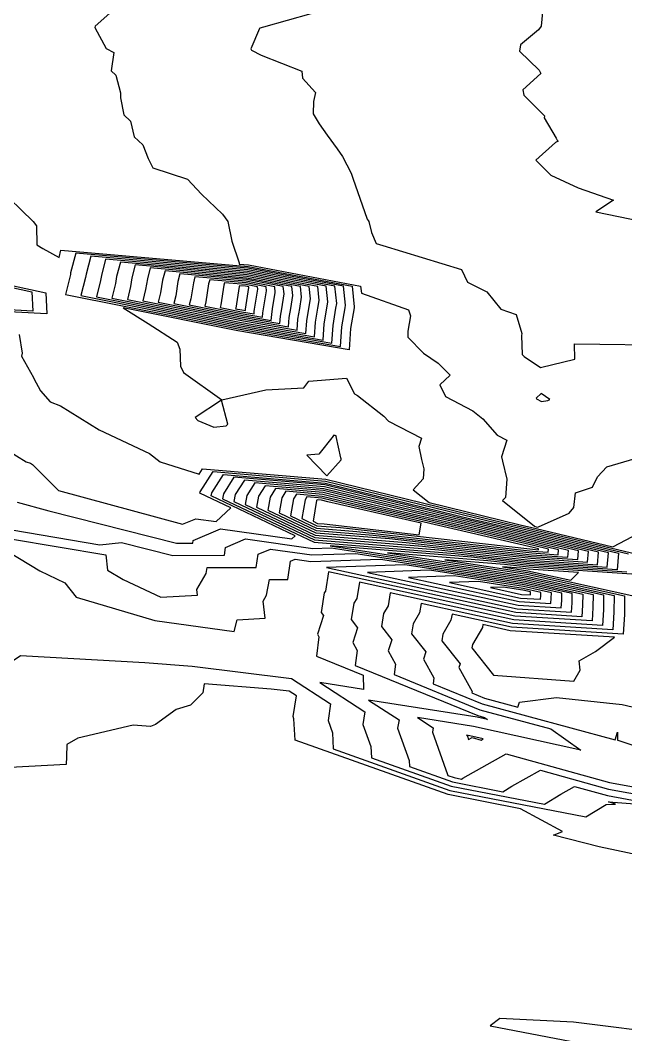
# Model space of a CAD drawing. Header units: metres. Extents: x 706349 to 713144, y 2649082 to 2655455.
# Drawn here: x 711905.5 to 711981.5, y 2651778.8 to 2651906.3 of the extents above; entities that cross this region are included whole.
import ezdxf

# ---------------------------------------------------------------- set-up
doc = ezdxf.new("R2010")
doc.units = ezdxf.units.M
doc.layers.add('C-TOPO-MAJR', color=9, linetype='Continuous')
doc.layers.add('C-TOPO-MINR', color=8, linetype='Continuous')

msp = doc.modelspace()

# ---------------------------------------------------------------- linework, layer by layer
at = {"layer": 'C-TOPO-MAJR', "color": 9, "linetype": 'Continuous', "lineweight": -3, "flags": 128}
for points, elevation in [([(711917.45, 2651907.9), (711914.87, 2651905.57), (711914.81, 2651905.42), (711916.26, 2651902.77), (711917.21, 2651902.27), (711916.87, 2651899.97), (711917.48, 2651899.42), (711918.06, 2651897.2), (711918.04, 2651896.56), (711918.48, 2651894.44), (711919.31, 2651893.63), (711919.78, 2651891.68), (711920.84, 2651890.66), (711921.52, 2651888.96), (711922.09, 2651887.76), (711926.47, 2651886.35), (711928.23, 2651884.46), (711930.86, 2651881.93), (711931.52, 2651881.03), (711932.02, 2651878.56), (711932.95, 2651875.82), (711932.94, 2651875.67), (711934.13, 2651875.57), (711948.23, 2651872.91), (711948.33, 2651872.01), (711954.26, 2651869.92), (711954.48, 2651869.16), (711954.15, 2651867.23), (711954.17, 2651866.48), (711956.12, 2651864.47), (711957.99, 2651863.22), (711959.48, 2651861.7), (711958.16, 2651860.49), (711958.9, 2651859.04), (711962.32, 2651857.21), (711963.57, 2651856.24), (711965.39, 2651854.15), (711966.61, 2651853.53), (711965.93, 2651851.44), (711966.04, 2651850.9), (711966.59, 2651848.64), (711966.43, 2651846.35), (711966.06, 2651845.94), (711970.09, 2651842.72), (711970.3, 2651842.66), (711970.34, 2651842.66), (711970.51, 2651842.61), (711970.57, 2651842.64), (711974.43, 2651844.38), (711975.02, 2651845.07), (711975.23, 2651846.94), (711977.36, 2651847.62), (711977.98, 2651848.92), (711979.15, 2651850.19), (711985.58, 2651852.08)], -20), ([(711904.39, 2651842.27), (711915.43, 2651840.4), (711918.17, 2651840.67), (711924.61, 2651839.04), (711931.1, 2651839.08), (711931.25, 2651840.05), (711933.75, 2651841.12), (711942.23, 2651839.93), (711944.53, 2651840.01), (711969.01, 2651836.24), (711978.76, 2651834.08), (711978.75, 2651832.21), (711978.63, 2651830.26), (711967.46, 2651830.96), (711951.95, 2651834.35), (711951.68, 2651832.73), (711951.1, 2651831.74), (711950.84, 2651830.1), (711952.14, 2651828.46), (711951.68, 2651827.06), (711952.61, 2651825.39), (711952.45, 2651824.07), (711963.22, 2651819.66), (711972.13, 2651817.26), (711975.9, 2651814.58), (711962.42, 2651817.55), (711955.38, 2651818.66), (711957.35, 2651817.37), (711957.26, 2651816.83), (711959.16, 2651811.51), (711959.17, 2651811.4), (711959.97, 2651811.12), (711960.9, 2651810.94), (711961.07, 2651811.04), (711966.53, 2651814.11), (711979.52, 2651810.51), (711994.97, 2651807.7)], -10)]:
    msp.add_lwpolyline(points, dxfattribs=dict(at, elevation=elevation))
at = {"layer": 'C-TOPO-MAJR', "color": 9, "linetype": 'Continuous', "lineweight": -3, "elevation": -10, "flags": 128}
for points in [[(711933.99, 2651874.54), (711918.04, 2651875.93), (711917.56, 2651874.11), (711917.42, 2651873.22), (711916.96, 2651871.38), (711932.96, 2651868.17), (711942.44, 2651866.54), (711942.56, 2651868.36), (711942.86, 2651870.12), (711943.02, 2651871.11), (711942.83, 2651872.87), (711933.99, 2651874.54)], [(711930.87, 2651846.18), (711942.37, 2651840.72), (711960.11, 2651839.3), (711969.5, 2651838.23), (711979.22, 2651837.58), (711979.37, 2651839.39), (711970.16, 2651841.57), (711960.22, 2651843.88), (711943.72, 2651847.91), (711932.3, 2651848.89), (711930.99, 2651846.81), (711930.87, 2651846.18)]]:
    msp.add_lwpolyline(points, close=True, dxfattribs=at)
at = {"layer": 'C-TOPO-MAJR', "color": 9, "linetype": 'Continuous', "lineweight": -3, "flags": 128}
for points in [[(711933.85, 2651873.51), (711927.39, 2651874.07), (711927.2, 2651873.33), (711926.87, 2651871.31), (711926.69, 2651870.56), (711933.16, 2651869.26), (711937, 2651868.6), (711937.05, 2651869.34), (711937.17, 2651870.05), (711937.5, 2651872.12), (711937.43, 2651872.83), (711933.85, 2651873.51)], [(711937.98, 2651844.41), (711942.63, 2651842.2), (711949.81, 2651841.62), (711969.76, 2651839.36), (711973.04, 2651839.14), (711973.09, 2651839.75), (711969.98, 2651840.49), (711950.15, 2651845.09), (711943.46, 2651846.72), (711938.84, 2651847.12), (711938.31, 2651846.28), (711937.98, 2651844.41)], [(711968.71, 2651835.13), (711959.98, 2651836.47), (711954.25, 2651836.28), (711968.16, 2651833.24), (711972.15, 2651832.99), (711972.19, 2651833.69), (711972.2, 2651834.36), (711968.71, 2651835.13)]]:
    msp.add_lwpolyline(points, close=True, dxfattribs=at)
msp.add_lwpolyline([(711987.68, 2651778.81), (711974.99, 2651780.38), (711965.72, 2651780.86), (711964.52, 2651779.91), (711974.78, 2651777.95)], dxfattribs=at)
at = {"layer": 'C-TOPO-MINR', "color": 8, "linetype": 'Continuous', "lineweight": -3, "flags": 128}
for points, elevation in [([(711971.12, 2651907.79), (711970.9, 2651905.58), (711970.57, 2651905.11), (711968.3, 2651903.22), (711968.21, 2651902.43), (711970.68, 2651900.05), (711970.86, 2651899.63), (711968.62, 2651897.57), (711968.74, 2651896.91), (711971.33, 2651894.29), (711971.28, 2651894.05), (711972.8, 2651891.52), (711972.96, 2651891.16), (711973.05, 2651891.11), (711972.72, 2651890.95), (711970.25, 2651888.75), (711970.54, 2651888.46), (711972.14, 2651886.87), (711975.56, 2651885.25), (711979.99, 2651883.73), (711977.8, 2651882.26), (711990.8, 2651879.55)], -24), ([(711941.95, 2651907.14), (711936, 2651905.47), (711935.56, 2651905.32), (711935.51, 2651905.27), (711934.43, 2651902.73), (711934.52, 2651902.56), (711935.73, 2651901.93), (711940.82, 2651899.91), (711940.9, 2651899.05), (711942.54, 2651897.25), (711942.32, 2651896.12), (711942.27, 2651894.58), (711943.02, 2651893.29), (711944.03, 2651891.89), (711945.28, 2651890.17), (711945.95, 2651889.18), (711947.04, 2651887.11), (711947.23, 2651886.47), (711949.06, 2651881.32), (711949.18, 2651881.16), (711949.27, 2651881.03), (711949.6, 2651879.63), (711950.18, 2651878.28), (711951, 2651878.03), (711960.89, 2651875.01), (711961.65, 2651873.42), (711964.07, 2651872.17), (711965.85, 2651870.02), (711967.77, 2651869.34), (711968.47, 2651866.94), (711968.43, 2651866.68), (711968.51, 2651864.31), (711968.77, 2651864.04), (711970.84, 2651862.66), (711975.16, 2651863.71), (711975.09, 2651865.64), (711987.81, 2651865.49)], -22), ([(711902.55, 2651885.38), (711907.05, 2651881.03), (711907.47, 2651880.5), (711907.54, 2651878.08), (711908.3, 2651877.62), (711910.32, 2651876.51), (711910.56, 2651877.42), (711934.1, 2651875.36), (711947.15, 2651872.9), (711947.43, 2651870.3), (711947.41, 2651870.18), (711946.97, 2651867.58), (711946.8, 2651864.9), (711932.8, 2651867.3), (711918.39, 2651870.19), (711921.53, 2651868.19), (711925.16, 2651865.87), (711925.5, 2651865), (711925.59, 2651862.83), (711925.98, 2651862.06), (711930.77, 2651858.63), (711936.32, 2651859.85), (711941.1, 2651860.11), (711941.7, 2651860.96), (711946.46, 2651861.32), (711947.47, 2651859.35), (711947.84, 2651859.15), (711951.16, 2651856.56), (711951.73, 2651855.91), (711955.89, 2651853.78), (711955.55, 2651852.73), (711955.89, 2651851.11), (711956.18, 2651849.92), (711956.09, 2651848.7), (711954.83, 2651847.3), (711956.83, 2651845.71), (711968.29, 2651842.91), (711970.3, 2651842.44), (711979.94, 2651840.15), (711983.17, 2651841.83)], -18), ([(711889.27, 2651876.03), (711906.92, 2651872.19), (711907.03, 2651869.77), (711888.43, 2651870.81)], -14), ([(711889.31, 2651876.27), (711908.65, 2651872.07), (711908.78, 2651869.41), (711901.68, 2651869.81)], -16), ([(711905.31, 2651866.83), (711905.69, 2651864.48), (711905.62, 2651864.08), (711907.11, 2651861.43), (711907.16, 2651861.28), (711907.99, 2651859.75), (711909.2, 2651858.38), (711910.5, 2651857.84), (711915.35, 2651854.82), (711921.68, 2651851.85), (711923.02, 2651850.8), (711927.95, 2651849.28), (711928.37, 2651849.95), (711943.87, 2651848.62), (711966.27, 2651843.15), (711970.27, 2651842.22), (711983.14, 2651839.17)], -16), ([(711900.06, 2651854.6), (711906.19, 2651850.8), (711906.75, 2651850.63), (711906.97, 2651850.47), (711910.26, 2651847.21), (711925.85, 2651842.97), (711927.5, 2651843.67), (711930.05, 2651843.31), (711931.9, 2651845.05), (711928.03, 2651846.89), (711928.06, 2651847.03), (711929.68, 2651849.6), (711943.82, 2651848.39), (711964.26, 2651843.39), (711970.23, 2651842.01), (711981.88, 2651839.25)], -14), ([(711905.07, 2651845.76), (711909.02, 2651844.65), (711925.09, 2651840.6), (711927.12, 2651840.61), (711927.16, 2651840.91), (711930.62, 2651842.4), (711939.6, 2651841.13), (711940.01, 2651841.52), (711929.45, 2651846.53), (711929.52, 2651846.92), (711930.99, 2651849.24), (711943.77, 2651848.15), (711962.24, 2651843.63), (711970.2, 2651841.79), (711980.63, 2651839.32), (711980.46, 2651837.26), (711969.45, 2651838.01), (711962.17, 2651838.83), (711944.4, 2651840.26), (711969.07, 2651836.46), (711980.08, 2651834.03), (711980.06, 2651831.91), (711979.92, 2651829.72), (711967.32, 2651830.5), (711955.83, 2651833.01), (711955.63, 2651831.82), (711954.83, 2651830.44), (711954.63, 2651829.21), (711956.43, 2651826.95), (711956.13, 2651826.02), (711957.42, 2651823.67), (711957.33, 2651822.92), (711963.5, 2651820.39), (711980.22, 2651815.89), (711980.53, 2651816.83), (711980.52, 2651815.83), (711980.67, 2651815.78), (711989.42, 2651812.84)], -12), ([(711904.21, 2651841.15), (711916.2, 2651839.12), (711916.42, 2651837.21), (711918.37, 2651836.02), (711923.11, 2651833.82), (711927.73, 2651834.06), (711927.65, 2651834.76), (711928.81, 2651836.8), (711928.94, 2651837.52), (711935.08, 2651837.55), (711935.34, 2651839.19), (711936.88, 2651839.85), (711942.09, 2651839.11), (711947.62, 2651839.3), (711968.95, 2651836.02), (711977.45, 2651834.14), (711977.43, 2651832.5), (711977.33, 2651830.81), (711967.6, 2651831.42), (711948.07, 2651835.68), (711947.73, 2651833.65), (711947.38, 2651833.04), (711947.05, 2651830.98), (711947.85, 2651829.97), (711947.24, 2651828.11), (711947.79, 2651827.1), (711947.56, 2651825.23), (711962.94, 2651818.92), (711963.8, 2651818.69), (711964.16, 2651818.43), (711962.86, 2651818.72), (711949.23, 2651820.86), (711953.05, 2651818.38), (711952.88, 2651817.32), (711954.33, 2651813.27), (711954.37, 2651812.51), (711959.79, 2651810.58), (711966.11, 2651809.35), (711967.22, 2651810.04), (711970.82, 2651812.06), (711979.39, 2651809.69), (711989.58, 2651807.84)], -8), ([(711903.96, 2651839.49), (711907.9, 2651837.1), (711911.06, 2651835.62), (711912.49, 2651833.79), (711922.35, 2651830.87), (711932.33, 2651829.5), (711932.69, 2651830.97), (711936.23, 2651831.15), (711935.97, 2651833.29), (711936.41, 2651834.05), (711936.76, 2651836.01), (711939.06, 2651836.02), (711939.43, 2651838.32), (711940, 2651838.57), (711941.95, 2651838.3), (711950.71, 2651838.59), (711968.89, 2651835.8), (711976.14, 2651834.19), (711976.12, 2651832.8), (711976.03, 2651831.35), (711967.74, 2651831.87), (711944.18, 2651837.01), (711943.79, 2651834.56), (711943.65, 2651834.34), (711943.26, 2651831.87), (711943.56, 2651831.49), (711942.79, 2651829.15), (711942.98, 2651828.81), (711942.68, 2651826.38), (711948.53, 2651823.98), (711948.59, 2651822.2), (711943.09, 2651823.06), (711948.75, 2651819.38), (711948.51, 2651817.81), (711949.51, 2651815.02), (711949.58, 2651813.62), (711959.61, 2651810.05), (711971.32, 2651807.77), (711973.38, 2651809.04), (711975.12, 2651810.02), (711979.26, 2651808.87), (711984.19, 2651807.97)], -6), ([(711981.7, 2651836.95), (711969.4, 2651837.78), (711964.23, 2651838.37), (711951.61, 2651839.38), (711969.13, 2651836.69), (711981.39, 2651833.97), (711981.37, 2651831.62), (711981.22, 2651829.17), (711967.18, 2651830.05), (711959.71, 2651831.68), (711959.58, 2651830.9), (711958.55, 2651829.14), (711958.42, 2651828.33), (711960.72, 2651825.43), (711960.57, 2651824.97), (711962.24, 2651821.96), (711962.22, 2651821.77), (711963.78, 2651821.13), (711968, 2651819.99), (711968.21, 2651820.62), (711972.85, 2651821.18), (711981.11, 2651820.32), (711992.21, 2651817.71)], -14), ([(711982.93, 2651836.64), (711969.34, 2651837.56), (711966.29, 2651837.9), (711958.82, 2651838.5), (711969.18, 2651836.91), (711982.7, 2651833.92)], -16), ([(711902.51, 2651824.51), (711905.48, 2651826.49), (711921.12, 2651825.6), (711927.04, 2651825.14), (711939.54, 2651823.58), (711944.45, 2651820.38), (711944.13, 2651818.31), (711944.68, 2651816.77), (711944.79, 2651814.73), (711959.42, 2651809.51), (711976.53, 2651806.18), (711979.08, 2651807.76), (711980.25, 2651807.8), (711979.37, 2651808.07), (711998.81, 2651806.63)], -4), ([(711993.25, 2651799.22), (711978.22, 2651802.43), (711972.45, 2651803.89), (711973.6, 2651804.35), (711968.33, 2651807.21), (711959.24, 2651808.98), (711939.99, 2651815.84), (711939.85, 2651818.52), (711939.75, 2651818.8), (711940.15, 2651821.39), (711939.26, 2651821.97), (711936.99, 2651822.25), (711928.58, 2651822.9), (711928.4, 2651821.76), (711926.83, 2651820.23), (711925.05, 2651819.69), (711922.45, 2651817.8), (711921.8, 2651817.55), (711919.62, 2651817.73), (711912.69, 2651816.1), (711911.29, 2651815.3), (711911.25, 2651813.73), (711911.2, 2651812.79), (711901.79, 2651812.27)], -2)]:
    msp.add_lwpolyline(points, dxfattribs=dict(at, elevation=elevation))
for points, elevation in [([(711934.07, 2651875.16), (711912.43, 2651877.05), (711911.78, 2651874.57), (711911.75, 2651874.37), (711911.13, 2651871.87), (711932.84, 2651867.52), (711945.71, 2651865.31), (711945.86, 2651867.78), (711946.27, 2651870.17), (711946.32, 2651870.5), (711946.07, 2651872.89), (711934.07, 2651875.16)], -16), ([(711934.04, 2651874.95), (711914.3, 2651876.68), (711913.71, 2651874.41), (711913.64, 2651873.99), (711913.07, 2651871.71), (711932.88, 2651867.73), (711944.62, 2651865.72), (711944.76, 2651867.97), (711945.13, 2651870.15), (711945.22, 2651870.7), (711944.99, 2651872.89), (711934.04, 2651874.95)], -14), ([(711934.02, 2651874.75), (711916.17, 2651876.31), (711915.64, 2651874.26), (711915.53, 2651873.61), (711915.02, 2651871.54), (711932.92, 2651867.95), (711943.53, 2651866.13), (711943.66, 2651868.17), (711943.99, 2651870.14), (711944.12, 2651870.91), (711943.91, 2651872.88), (711934.02, 2651874.75)], -12), ([(711933.96, 2651874.33), (711919.91, 2651875.56), (711919.49, 2651873.95), (711919.31, 2651872.84), (711918.91, 2651871.21), (711933, 2651868.39), (711941.35, 2651866.96), (711941.46, 2651868.56), (711941.72, 2651870.11), (711941.91, 2651871.31), (711941.75, 2651872.86), (711933.96, 2651874.33)], -8), ([(711933.93, 2651874.13), (711921.78, 2651875.19), (711921.42, 2651873.8), (711921.2, 2651872.46), (711920.85, 2651871.05), (711933.04, 2651868.61), (711940.27, 2651867.37), (711940.35, 2651868.75), (711940.58, 2651870.09), (711940.81, 2651871.51), (711940.67, 2651872.86), (711933.93, 2651874.13)], -6), ([(711933.9, 2651873.92), (711923.65, 2651874.82), (711923.34, 2651873.64), (711923.09, 2651872.07), (711922.8, 2651870.89), (711933.08, 2651868.82), (711939.18, 2651867.78), (711939.25, 2651868.95), (711939.44, 2651870.08), (711939.71, 2651871.72), (711939.59, 2651872.85), (711933.9, 2651873.92)], -4), ([(711933.87, 2651873.72), (711925.52, 2651874.45), (711925.27, 2651873.49), (711924.98, 2651871.69), (711924.74, 2651870.72), (711933.12, 2651869.04), (711938.09, 2651868.19), (711938.15, 2651869.14), (711938.31, 2651870.06), (711938.6, 2651871.92), (711938.51, 2651872.84), (711933.87, 2651873.72)], -2), ([(711933.82, 2651873.3), (711929.26, 2651873.7), (711929.12, 2651873.18), (711928.76, 2651870.92), (711928.63, 2651870.39), (711933.2, 2651869.48), (711935.91, 2651869.01), (711935.95, 2651869.53), (711936.03, 2651870.04), (711936.4, 2651872.32), (711936.35, 2651872.83), (711933.82, 2651873.3)], 2), ([(711933.79, 2651873.1), (711931.13, 2651873.33), (711931.05, 2651873.03), (711930.65, 2651870.54), (711930.57, 2651870.23), (711933.24, 2651869.69), (711934.83, 2651869.42), (711934.84, 2651869.73), (711934.89, 2651870.02), (711935.3, 2651872.53), (711935.26, 2651872.82), (711933.79, 2651873.1)], 4), ([(711933.76, 2651872.89), (711933, 2651872.96), (711932.98, 2651872.87), (711932.54, 2651870.15), (711932.52, 2651870.07), (711933.28, 2651869.91), (711933.74, 2651869.83), (711933.74, 2651869.92), (711933.76, 2651870.01), (711934.19, 2651872.73), (711934.18, 2651872.81), (711933.76, 2651872.89)], 6), ([(711970.3, 2651858.81), (711970.34, 2651858.74), (711970.95, 2651858.41), (711971.76, 2651858.52), (711972.01, 2651858.65), (711970.93, 2651859.39), (711970.3, 2651858.81)], -22), ([(711931.34, 2651855.33), (711931.53, 2651855.57), (711930.76, 2651858.57), (711927.45, 2651856.38), (711927.76, 2651856.03), (711929.79, 2651855.18), (711931.34, 2651855.33)], -18), ([(711942.98, 2651851.8), (711941.47, 2651851.65), (711943.96, 2651849.06), (711945.76, 2651851.05), (711945.77, 2651851.19), (711945.73, 2651851.32), (711945.17, 2651854.02), (711945.18, 2651854.04), (711945.02, 2651854.12), (711944.77, 2651854.11), (711944.78, 2651854.06), (711942.98, 2651851.8)], -16), ([(711932.29, 2651845.82), (711942.42, 2651841.02), (711958.05, 2651839.76), (711969.55, 2651838.46), (711977.99, 2651837.89), (711978.12, 2651839.46), (711970.12, 2651841.36), (711958.21, 2651844.12), (711943.67, 2651847.67), (711933.61, 2651848.53), (711932.45, 2651846.71), (711932.29, 2651845.82)], -8), ([(711933.71, 2651845.47), (711942.47, 2651841.31), (711955.99, 2651840.23), (711969.6, 2651838.69), (711976.75, 2651838.2), (711976.86, 2651839.54), (711970.09, 2651841.14), (711956.19, 2651844.36), (711943.61, 2651847.43), (711934.91, 2651848.18), (711933.92, 2651846.6), (711933.71, 2651845.47)], -6), ([(711935.14, 2651845.11), (711942.53, 2651841.61), (711953.93, 2651840.69), (711969.65, 2651838.91), (711975.52, 2651838.52), (711975.6, 2651839.61), (711970.05, 2651840.92), (711954.18, 2651844.6), (711943.56, 2651847.2), (711936.22, 2651847.82), (711935.38, 2651846.49), (711935.14, 2651845.11)], -4), ([(711936.56, 2651844.76), (711942.58, 2651841.9), (711951.87, 2651841.16), (711969.71, 2651839.14), (711974.28, 2651838.83), (711974.35, 2651839.68), (711970.02, 2651840.71), (711952.16, 2651844.84), (711943.51, 2651846.96), (711937.53, 2651847.47), (711936.84, 2651846.38), (711936.56, 2651844.76)], -2), ([(711939.4, 2651844.05), (711942.68, 2651842.49), (711947.76, 2651842.08), (711969.81, 2651839.59), (711971.81, 2651839.45), (711971.84, 2651839.83), (711969.95, 2651840.28), (711948.13, 2651845.33), (711943.41, 2651846.48), (711940.15, 2651846.76), (711939.77, 2651846.17), (711939.4, 2651844.05)], 2), ([(711940.82, 2651843.7), (711942.74, 2651842.79), (711945.7, 2651842.55), (711969.86, 2651839.82), (711970.57, 2651839.77), (711970.58, 2651839.9), (711969.91, 2651840.06), (711946.11, 2651845.57), (711943.36, 2651846.24), (711941.46, 2651846.41), (711941.24, 2651846.06), (711940.82, 2651843.7)], 4), ([(711942.24, 2651843.34), (711942.79, 2651843.08), (711943.64, 2651843.01), (711955.6, 2651841.66), (711955.85, 2651843.09), (711944.1, 2651845.81), (711943.31, 2651846.01), (711942.76, 2651846.05), (711942.7, 2651845.95), (711942.24, 2651843.34)], 6), ([(711968.83, 2651835.57), (711953.8, 2651837.89), (711943.95, 2651837.55), (711967.88, 2651832.33), (711974.74, 2651831.9), (711974.81, 2651833.1), (711974.82, 2651834.25), (711968.83, 2651835.57)], -4), ([(711968.35, 2651837.44), (711966.04, 2651837.62), (711969.24, 2651837.13), (711974.64, 2651835.94), (711975.61, 2651836.9), (711969.29, 2651837.33), (711968.35, 2651837.44)], -18), ([(711968.77, 2651835.35), (711956.89, 2651837.18), (711949.1, 2651836.92), (711968.02, 2651832.79), (711973.44, 2651832.45), (711973.5, 2651833.39), (711973.51, 2651834.3), (711968.77, 2651835.35)], -2), ([(711968.65, 2651834.91), (711963.06, 2651835.77), (711959.4, 2651835.64), (711968.3, 2651833.7), (711970.85, 2651833.54), (711970.88, 2651833.98), (711970.88, 2651834.41), (711968.65, 2651834.91)], 2), ([(711968.6, 2651834.68), (711966.15, 2651835.06), (711964.55, 2651835), (711968.44, 2651834.16), (711969.56, 2651834.09), (711969.57, 2651834.28), (711969.57, 2651834.47), (711968.6, 2651834.68)], 4), ([(711967.04, 2651829.59), (711963.59, 2651830.35), (711963.53, 2651829.99), (711962.28, 2651827.85), (711962.21, 2651827.44), (711964.94, 2651824.01), (711975.04, 2651823.23), (711975.81, 2651824.64), (711975.7, 2651825.79), (711977.76, 2651826.96), (711980.15, 2651828.77), (711967.04, 2651829.59)], -16), ([(711961.52, 2651816.45), (711961.65, 2651816.37), (711961.64, 2651816.33), (711961.79, 2651815.91), (711962.23, 2651816.16), (711963.36, 2651815.85), (711963.64, 2651816.01), (711961.97, 2651816.38), (711961.52, 2651816.45)], -12)]:
    msp.add_lwpolyline(points, close=True, dxfattribs=dict(at, elevation=elevation))

doc.saveas('drawing.dxf')
